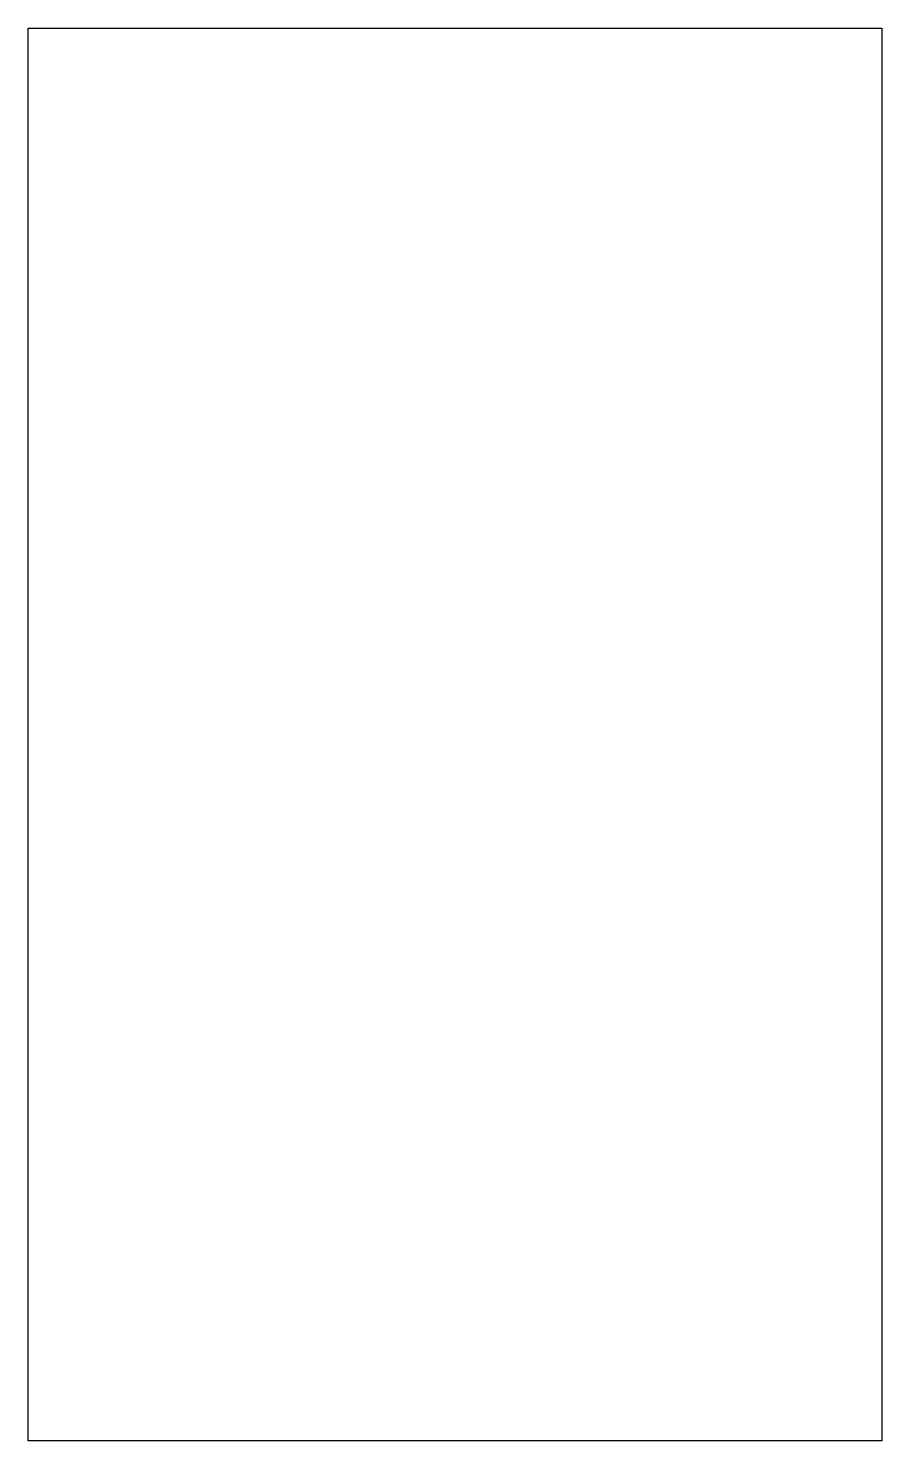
# Model space of a CAD drawing. Extents: x 488.7 to 537.1, y 444 to 524.2.
import ezdxf

# ---------------------------------------------------------------- set-up
doc = ezdxf.new("R2010")
doc.units = 0
doc.layers.get('0').update_dxf_attribs({"linetype": 'CONTINUOUS'})

msp = doc.modelspace()

# ---------------------------------------------------------------- linework, layer by layer
at = {"color": 7}
msp.add_lwpolyline([(488.65625, 524.17492), (537.136719, 524.17492), (537.136719, 443.95617), (488.65625, 443.95617)], close=True, dxfattribs=at)

doc.saveas('drawing.dxf')
